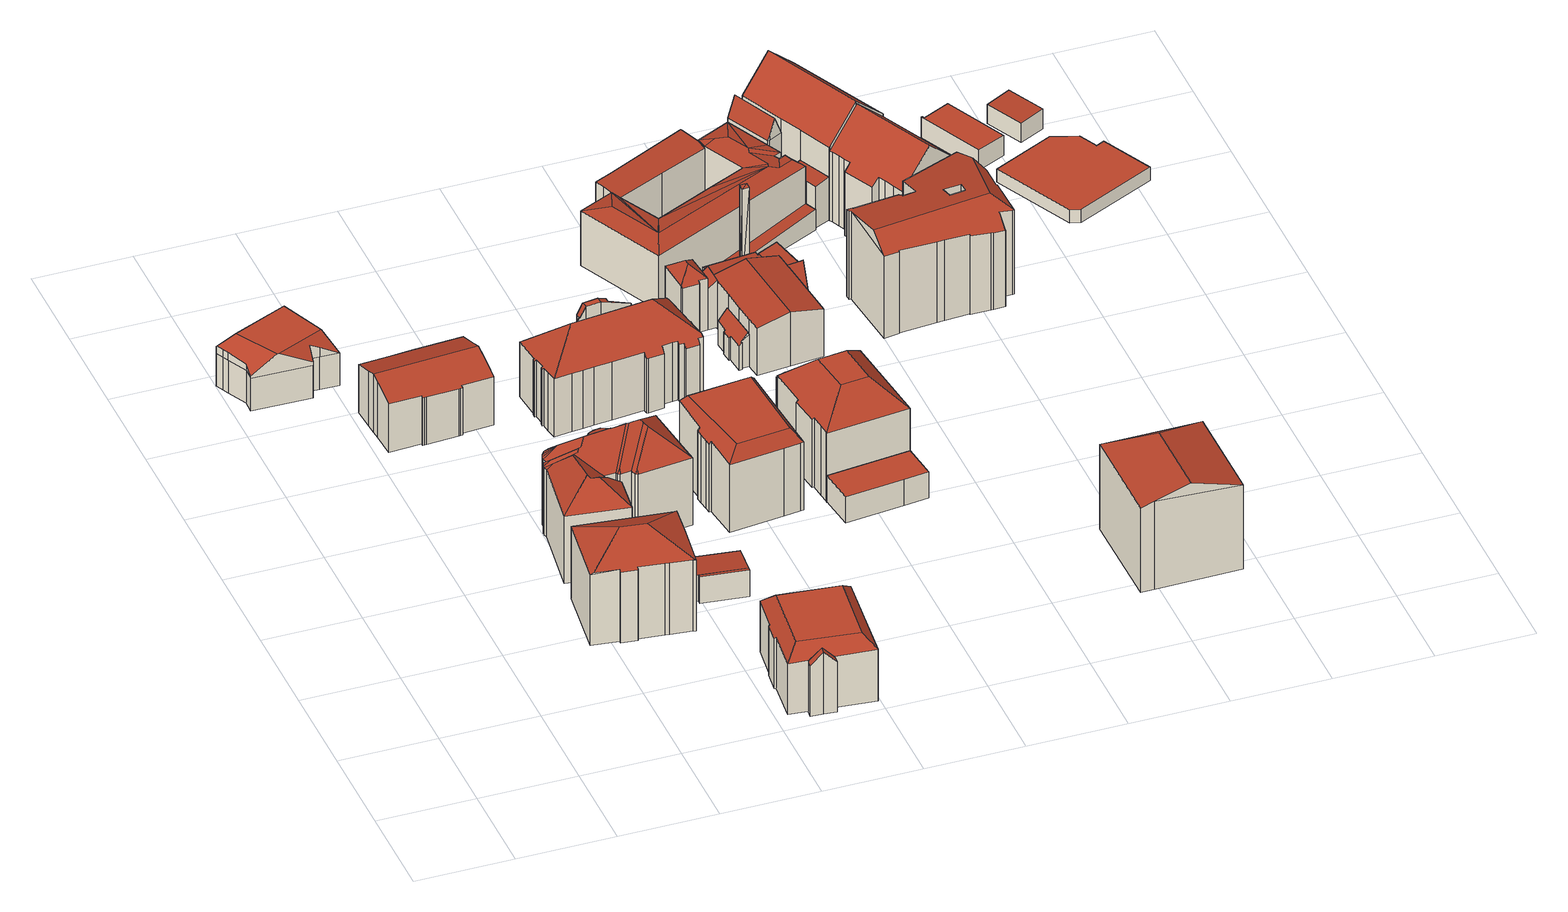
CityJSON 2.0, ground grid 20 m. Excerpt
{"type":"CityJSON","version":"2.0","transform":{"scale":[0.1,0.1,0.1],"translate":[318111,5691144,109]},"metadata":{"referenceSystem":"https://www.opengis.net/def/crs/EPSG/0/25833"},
"CityObjects":{
"building1":{"type":"Building","attributes":{"Dachtyp_tdc":"tdcFreeFormRoof","Gemeindeschluessel":14713000,"Dachneigung":0.393,"QualitaetDacherkennung":58,"Geometrietyp2DReferenz":"3000","function":"31001_9998","roofType":"5000","measuredHeight":11.68},"geometry":[{"type":"MultiSurface","lod":"2","boundaries":[[[0,1,2,3]],[[1,4,5,2]],[[4,6,7,5]],[[6,8,9,7]],[[8,10,11,9]],[[10,12,13,11]],[[12,14,15,13]],[[14,16,17,15]],[[16,18,19,17]],[[18,20,21,19]],[[20,22,23,21]],[[22,24,25,23]],[[24,26,27,25]],[[26,28,29,27]],[[28,30,31,29]],[[30,32,33,31]],[[32,0,3,33]],[[34,35,36,37,38,39,40,41,42,43]],[[22,44,45,46,34,43,47]],[[48,49,22,47,50,51]],[[41,52,53,54,55,56,42]],[[56,50,47,43,42]],[[30,55,54,32]],[[28,51,50,56,55,30]],[[32,54,53,0]],[[0,53,52,1]],[[1,52,41,40,4]],[[26,48,51,28]],[[24,49,48,26]],[[22,49,24]],[[14,35,34,46,16]],[[16,46,45,18]],[[18,45,44,20]],[[20,44,22]],[[4,40,39,6]],[[6,39,38,8]],[[8,38,37,10]],[[10,37,36,12]],[[12,36,35,14]],[[3,2,5,7,9,11,13,15,17,19,21,23,25,27,29,31,33]]],"semantics":{"surfaces":[{"type":"WallSurface"},{"type":"RoofSurface"},{"type":"GroundSurface"}],"values":[0,0,0,0,0,0,0,0,0,0,0,0,0,0,0,0,0,1,1,1,1,1,0,0,0,0,0,0,0,0,0,0,0,0,0,0,0,0,0,2]}}]},
"building2":{"type":"Building","attributes":{"Dachtyp_tdc":"tdcFreeFormRoof","Gemeindeschluessel":14713000,"Dachneigung":27.07,"QualitaetDacherkennung":72,"Geometrietyp2DReferenz":"3000","function":"31001_9998","roofType":"5000","measuredHeight":20.2},"geometry":[{"type":"MultiSurface","lod":"2","boundaries":[[[57,58,59,60]],[[58,61,62,59]],[[61,63,64,62]],[[63,65,66,64]],[[65,67,68,66]],[[67,69,70,68]],[[69,71,72,70]],[[71,73,74,72]],[[73,75,76,74]],[[75,77,78,76]],[[77,79,80,78]],[[79,81,82,80]],[[81,83,84,82]],[[83,57,60,84]],[[69,67,65,85,86]],[[87,88,58,57]],[[65,63,61,58,88,85]],[[73,71,86,85,88,87,83,81,79,77,75]],[[71,69,86]],[[57,83,87]],[[60,59,62,64,66,68,70,72,74,76,78,80,82,84]]],"semantics":{"surfaces":[{"type":"WallSurface"},{"type":"RoofSurface"},{"type":"GroundSurface"}],"values":[0,0,0,0,0,0,0,0,0,0,0,0,0,0,1,1,1,1,0,0,2]}}]},
"building3":{"type":"Building","attributes":{"Dachtyp_tdc":"tdcGableRoof","Gemeindeschluessel":14713000,"Dachneigung":18.88,"QualitaetDacherkennung":69,"Geometrietyp2DReferenz":"3000","function":"31001_9998","roofType":"3100","measuredHeight":13.29},"geometry":[{"type":"MultiSurface","lod":"2","boundaries":[[[89,90,91,92]],[[90,93,94,91]],[[93,95,96,94]],[[95,97,98,96]],[[97,99,100,98]],[[99,101,102,100]],[[101,103,104,102]],[[103,105,106,104]],[[105,107,108,106]],[[107,109,110,108]],[[109,111,112,110]],[[111,113,114,112]],[[113,115,116,114]],[[115,117,118,116]],[[117,119,120,118]],[[119,121,122,120]],[[121,123,124,122]],[[123,125,126,124]],[[125,127,128,126]],[[127,129,130,128]],[[129,89,92,130]],[[125,123,121,119,117,115,113,111]],[[111,109,107,105,103,101,99,97,95,93,90,89,129,127,125]],[[92,91,94,96,98,100,102,104,106,108,110,112,114,116,118,120,122,124,126,128,130]]],"semantics":{"surfaces":[{"type":"WallSurface"},{"type":"RoofSurface"},{"type":"GroundSurface"}],"values":[0,0,0,0,0,0,0,0,0,0,0,0,0,0,0,0,0,0,0,0,0,1,1,2]}}]},
"building4":{"type":"Building","attributes":{"Dachtyp_tdc":"tdcFreeFormRoof","Gemeindeschluessel":14713000,"Dachneigung":40.51,"QualitaetDacherkennung":30,"Geometrietyp2DReferenz":"3000","function":"31001_9998","roofType":"5000","measuredHeight":20.94},"geometry":[{"type":"MultiSurface","lod":"2","boundaries":[[[131,132,133,134]],[[132,135,136,133]],[[135,137,138,136]],[[137,139,140,138]],[[139,141,142,140]],[[141,143,144,142]],[[143,145,146,144]],[[145,147,148,146]],[[147,149,150,148]],[[149,151,152,150]],[[151,153,154,152]],[[153,155,156,154]],[[155,157,158,156]],[[157,159,160,158]],[[159,161,162,160]],[[161,163,164,162]],[[163,165,166,164]],[[165,167,168,166]],[[167,169,170,168]],[[169,171,172,170]],[[171,173,174,172]],[[173,175,176,174]],[[175,177,178,176]],[[177,179,180,178]],[[179,181,182,180]],[[181,183,184,182]],[[183,185,186,184]],[[185,187,188,186]],[[187,189,190,188]],[[189,131,134,190]],[[191,189,187]],[[192,193,194,191,187,185]],[[195,196,192,185,183]],[[195,183,181]],[[196,195,181,179]],[[193,192,196,179,177]],[[197,198,194,193,177,175]],[[199,200,201,197,175,173]],[[199,173,171]],[[199,171,169]],[[200,199,169,167]],[[202,203,201,200,167,165]],[[204,205,202,165,163]],[[204,163,161]],[[205,204,161,159]],[[205,159,157]],[[206,203,202,205,157,155]],[[207,208,206,155,153]],[[207,153,151]],[[209,208,207,151,149]],[[210,211,212,209,149,147]],[[210,147,145]],[[213,211,210,145,143]],[[214,215,213,143,141]],[[216,214,141,139]],[[216,139,137]],[[215,214,216,137,135]],[[212,211,213,215,135,132]],[[198,197,201,203,206,208,209,212,132,131]],[[191,194,198,131,189]],[[134,133,136,138,140,142,144,146,148,150,152,154,156,158,160,162,164,166,168,170,172,174,176,178,180,182,184,186,188,190]]],"semantics":{"surfaces":[{"type":"WallSurface"},{"type":"RoofSurface"},{"type":"GroundSurface"}],"values":[0,0,0,0,0,0,0,0,0,0,0,0,0,0,0,0,0,0,0,0,0,0,0,0,0,0,0,0,0,0,1,1,1,1,1,1,1,1,1,1,1,1,1,1,1,1,1,1,1,1,1,1,1,1,1,1,1,1,1,1,2]}}]},
"building5":{"type":"Building","attributes":{"Gemeindeschluessel":14713000,"Geometrietyp2DReferenz":"3000","function":"31001_9998","roofType":"9999"},"children":["building5-1","building5-2"]},
"building5-1":{"type":"BuildingPart","attributes":{"Dachtyp_tdc":"tdcCutTentRoof","Dachneigung":0.226,"QualitaetDacherkennung":69,"Geometrietyp2DReferenz":"3000","roofType":"9999","measuredHeight":14.25},"parents":["building5"],"geometry":[{"type":"MultiSurface","lod":"2","boundaries":[[[217,218,219]],[[217,220,221,218]],[[220,222,223,221]],[[222,224,225,223]],[[224,226,227,225]],[[226,228,229,227]],[[228,230,231,229]],[[230,232,233,231]],[[232,234,235,233]],[[234,236,237,235]],[[236,238,239,237]],[[238,240,241,239]],[[240,242,243,241]],[[242,244,245,243]],[[244,246,245]],[[230,228,226,224,222,220,247,248]],[[240,238,236,234,232,230,248,249]],[[242,240,249,250]],[[220,217,251,252,253,244,242,250,247]],[[250,249,248,247]],[[218,221,223,225,227,229,231,233,235,237,239,241,243,245,254]],[[217,219,251]],[[253,246,244]],[[219,218,254,252,251]],[[252,254,245,246,253]]],"semantics":{"surfaces":[{"type":"WallSurface"},{"type":"RoofSurface"},{"type":"GroundSurface"},{"type":"ClosureSurface"}],"values":[0,0,0,0,0,0,0,0,0,0,0,0,0,0,0,1,1,1,1,1,2,0,0,3,3]}}]},
"building5-2":{"type":"BuildingPart","attributes":{"Dachtyp_tdc":"tdcGableRoof","Dachneigung":45.6,"QualitaetDacherkennung":85,"Geometrietyp2DReferenz":"3000","roofType":"3100","measuredHeight":14.01},"parents":["building5"],"geometry":[{"type":"MultiSurface","lod":"2","boundaries":[[[246,255,256,245]],[[255,257,258,256]],[[257,259,260,258]],[[259,219,218,260]],[[257,255,246,253,261]],[[261,251,219,259,257]],[[254,245,256,258,260,218]],[[252,251,261]],[[254,218,219,251,252]],[[253,252,261]],[[246,245,254,252,253]]],"semantics":{"surfaces":[{"type":"WallSurface"},{"type":"RoofSurface"},{"type":"GroundSurface"},{"type":"ClosureSurface"}],"values":[0,0,0,0,1,1,2,0,3,0,3]}}]},
"building6":{"type":"Building","attributes":{"Gemeindeschluessel":14713000,"Geometrietyp2DReferenz":"3000","function":"31001_9998","roofType":"9999"},"children":["building6-1","building6-2"]},
"building6-1":{"type":"BuildingPart","attributes":{"Dachtyp_tdc":"tdcPolyFlatRoof","Dachneigung":7.36,"QualitaetDacherkennung":45,"Geometrietyp2DReferenz":"3000","roofType":"2100","measuredHeight":5.98},"parents":["building6"],"geometry":[{"type":"MultiSurface","lod":"2","boundaries":[[[262,263,264,265]],[[262,266,267,263]],[[266,268,269,267]],[[266,262,265,268]],[[269,264,263,267]],[[265,264,269,268]]],"semantics":{"surfaces":[{"type":"WallSurface"},{"type":"RoofSurface"},{"type":"GroundSurface"},{"type":"ClosureSurface"}],"values":[0,0,0,1,2,3]}}]},
"building6-2":{"type":"BuildingPart","attributes":{"Dachtyp_tdc":"tdcPolyFlatRoof","Dachneigung":6.87,"QualitaetDacherkennung":74,"Geometrietyp2DReferenz":"3000","roofType":"2100","measuredHeight":5.86},"parents":["building6"],"geometry":[{"type":"MultiSurface","lod":"2","boundaries":[[[270,271,272,273]],[[271,265,264,272]],[[268,274,275,269]],[[274,276,277,275]],[[276,278,279,277]],[[278,280,281,279]],[[280,270,273,281]],[[280,278,276,274,268,265,271,270]],[[273,272,264,269,275,277,279,281]],[[269,264,265,268]]],"semantics":{"surfaces":[{"type":"WallSurface"},{"type":"RoofSurface"},{"type":"GroundSurface"},{"type":"ClosureSurface"}],"values":[0,0,0,0,0,0,0,1,2,3]}}]},
"building7":{"type":"Building","attributes":{"Gemeindeschluessel":14713000,"Geometrietyp2DReferenz":"3000","function":"31001_9998","roofType":"9999"},"children":["building7-1","building7-2"]},
"building7-1":{"type":"BuildingPart","attributes":{"Dachtyp_tdc":"tdcHipRoof","Dachneigung":42.91,"QualitaetDacherkennung":43,"Geometrietyp2DReferenz":"3000","roofType":"3200","measuredHeight":19.12},"parents":["building7"],"geometry":[{"type":"MultiSurface","lod":"2","boundaries":[[[282,283,284,285]],[[283,286,287,284]],[[286,288,289,287]],[[288,290,291,289]],[[290,292,293,291]],[[292,294,295,293]],[[294,296,297,295]],[[296,298,299,297]],[[298,300,301,299]],[[300,302,303,301]],[[302,304,305,303]],[[304,306,307,305]],[[306,308,309,307]],[[308,310,311,309]],[[310,312,313,311]],[[312,314,315,313]],[[314,316,317,315]],[[316,318,319,317]],[[318,320,321,319]],[[320,322,323,321]],[[322,324,325,323]],[[324,326,327,325]],[[326,328,329,327]],[[328,330,331,329]],[[330,332,333,331]],[[332,334,335,333]],[[334,336,337,335]],[[336,338,339,337]],[[338,340,341,339]],[[340,342,343,341]],[[342,344,345,343]],[[344,346,347,345]],[[346,348,349,347]],[[348,350,351,349]],[[350,352,353,351]],[[352,354,355,353]],[[354,356,357,355]],[[356,358,359,357]],[[358,360,361,362,359]],[[358,356,354,352,350,348,346,344,342,340,338,363]],[[300,298,296,294,292,290,288,286,283,364]],[[338,336,334,332,330,328,326,324,322,320,318,316,314,312,310,308,306,304,302,300,364,363]],[[283,282,365,366,367,368,369,360,358,363,364]],[[370,285,284,287,289,291,293,295,297,299,301,303,305,307,309,311,313,315,317,319,321,323,325,327,329,331,333,335,337,339,341,343,345,347,349,351,353,355,357,359,362,371,372,373]],[[282,285,370,365]],[[374,361,360,369]],[[374,371,362,361]],[[374,369,368]],[[370,373,366,365]],[[373,372,367,366]],[[372,371,374,368,367]]],"semantics":{"surfaces":[{"type":"WallSurface"},{"type":"RoofSurface"},{"type":"GroundSurface"},{"type":"ClosureSurface"}],"values":[0,0,0,0,0,0,0,0,0,0,0,0,0,0,0,0,0,0,0,0,0,0,0,0,0,0,0,0,0,0,0,0,0,0,0,0,0,0,0,1,1,1,1,2,3,0,3,0,3,3,3]}}]},
"building7-2":{"type":"BuildingPart","attributes":{"Dachtyp_tdc":"tdcCutGableRoof","Dachneigung":60.98,"QualitaetDacherkennung":28,"Geometrietyp2DReferenz":"3000","roofType":"9999","measuredHeight":16.08},"parents":["building7"],"geometry":[{"type":"MultiSurface","lod":"2","boundaries":[[[361,375,376,362]],[[375,377,378,376]],[[377,379,380,378]],[[379,381,382,380]],[[381,383,384,382]],[[383,385,386,384]],[[385,387,388,386]],[[387,389,390,388]],[[389,391,282,285,390]],[[381,379,377,375,361,374,368,392]],[[393,394,391,389,387,385,383]],[[392,393,383,381]],[[371,362,376,378,380,382,384,386,388,390,285,370,373,372]],[[362,371,374,361]],[[394,365,282,391]],[[365,370,285,282]],[[366,365,394,393]],[[373,370,365,366]],[[392,367,366,393]],[[367,372,373,366]],[[368,367,392]],[[372,367,368,374,371]]],"semantics":{"surfaces":[{"type":"WallSurface"},{"type":"RoofSurface"},{"type":"GroundSurface"},{"type":"ClosureSurface"}],"values":[0,0,0,0,0,0,0,0,0,1,1,1,2,3,0,3,0,3,0,3,0,3]}}]},
"building8":{"type":"Building","attributes":{"Dachtyp_tdc":"tdcCutTentRoof","Gemeindeschluessel":14713000,"Dachneigung":0.279,"QualitaetDacherkennung":68,"Geometrietyp2DReferenz":"3000","function":"31001_9998","roofType":"9999","measuredHeight":18.18},"geometry":[{"type":"MultiSurface","lod":"2","boundaries":[[[395,396,397,398]],[[396,399,400,397]],[[399,401,402,400]],[[401,403,404,402]],[[403,405,406,404]],[[405,407,408,406]],[[407,409,410,408]],[[409,411,412,410]],[[411,413,414,412]],[[413,415,416,414]],[[415,417,418,416]],[[417,419,420,418]],[[419,421,422,420]],[[421,423,424,422]],[[423,395,398,424]],[[399,396,395,423,425,426]],[[413,411,409,407,405,403,401,399,426,427]],[[421,419,417,415,413,427,428]],[[423,421,428,425]],[[428,427,426,425]],[[398,397,400,402,404,406,408,410,412,414,416,418,420,422,424]]],"semantics":{"surfaces":[{"type":"WallSurface"},{"type":"RoofSurface"},{"type":"GroundSurface"}],"values":[0,0,0,0,0,0,0,0,0,0,0,0,0,0,0,1,1,1,1,1,2]}}]},
"building9":{"type":"Building","attributes":{"Dachtyp_tdc":"tdcPolyFlatRoof","Gemeindeschluessel":14713000,"Dachneigung":0,"QualitaetDacherkennung":56,"Geometrietyp2DReferenz":"3000","function":"31001_9998","roofType":"1000","measuredHeight":5.88},"geometry":[{"type":"MultiSurface","lod":"2","boundaries":[[[429,430,431,432]],[[430,433,434,431]],[[433,435,436,434]],[[435,437,438,436]],[[437,429,432,438]],[[437,435,433,430,429]],[[432,431,434,436,438]]],"semantics":{"surfaces":[{"type":"WallSurface"},{"type":"RoofSurface"},{"type":"GroundSurface"}],"values":[0,0,0,0,0,1,2]}}]},
"building10":{"type":"Building","attributes":{"Gemeindeschluessel":14713000,"Geometrietyp2DReferenz":"3000","function":"31001_9998","roofType":"9999"},"children":["building10-1","building10-2"]},
"building10-1":{"type":"BuildingPart","attributes":{"Dachtyp_tdc":"tdcCutTentRoof","Dachneigung":44.31,"QualitaetDacherkennung":70,"Geometrietyp2DReferenz":"3000","roofType":"9999","measuredHeight":21.04},"parents":["building10"],"geometry":[{"type":"MultiSurface","lod":"2","boundaries":[[[439,440,441,442]],[[440,443,444,441]],[[443,445,446,444]],[[445,447,448,446]],[[447,449,450,448]],[[449,451,452,450]],[[451,453,454,452]],[[453,455,456,454]],[[455,457,458,459,456]],[[460,461,462,463,464]],[[461,439,442,462]],[[457,455,453,451,449,447,445,443,465,466]],[[439,461,460,457,466,467]],[[440,439,467,468]],[[443,440,468,465]],[[468,467,466,465]],[[442,441,444,446,448,450,452,454,456,459,469,463,462]],[[464,470,458,457,460]],[[464,463,469,470]],[[469,459,458,470]]],"semantics":{"surfaces":[{"type":"WallSurface"},{"type":"RoofSurface"},{"type":"GroundSurface"},{"type":"ClosureSurface"}],"values":[0,0,0,0,0,0,0,0,0,0,0,1,1,1,1,1,2,0,3,3]}}]},
"building10-2":{"type":"BuildingPart","attributes":{"Dachtyp_tdc":"tdcGableRoof","Dachneigung":11.25,"QualitaetDacherkennung":21,"Geometrietyp2DReferenz":"3000","roofType":"3100","measuredHeight":14.76},"parents":["building10"],"geometry":[{"type":"MultiSurface","lod":"2","boundaries":[[[471,464,463,472]],[[458,473,474,459]],[[473,475,476,474]],[[475,477,478,476]],[[477,479,480,478]],[[479,481,482,480]],[[481,471,472,482]],[[477,475,473,458,470]],[[470,464,471,481,479,477]],[[472,463,469,459,474,476,478,480,482]],[[469,463,464,470]],[[469,470,458,459]]],"semantics":{"surfaces":[{"type":"WallSurface"},{"type":"RoofSurface"},{"type":"GroundSurface"},{"type":"ClosureSurface"}],"values":[0,0,0,0,0,0,0,1,1,2,3,3]}}]},
"building11":{"type":"Building","attributes":{"Gemeindeschluessel":14713000,"Geometrietyp2DReferenz":"3000","function":"31001_9998","roofType":"9999"},"children":["building11-1","building11-2"]},
"building11-1":{"type":"BuildingPart","attributes":{"Dachtyp_tdc":"tdcFreeFormRoof","Dachneigung":41.59,"QualitaetDacherkennung":5,"Geometrietyp2DReferenz":"3000","roofType":"5000","measuredHeight":14.17},"parents":["building11"],"geometry":[{"type":"MultiSurface","lod":"2","boundaries":[[[483,484,485,486,487]],[[488,489,490,491,492]],[[489,493,494,490]],[[493,495,496,494]],[[495,497,498,496]],[[497,499,500,498]],[[499,501,502,500]],[[501,503,504,502]],[[503,483,487,504]],[[499,497,505,506]],[[497,495,493,489,488,505]],[[488,484,483,506,505]],[[483,503,501,499,506]],[[487,486,491,490,494,496,498,500,502,504]],[[492,485,484,488]],[[492,491,486,485]]],"semantics":{"surfaces":[{"type":"WallSurface"},{"type":"RoofSurface"},{"type":"GroundSurface"},{"type":"ClosureSurface"}],"values":[0,0,0,0,0,0,0,0,0,1,1,1,1,2,0,3]}}]},
"building11-2":{"type":"BuildingPart","attributes":{"Dachtyp_tdc":"tdcPolyFlatRoof","Dachneigung":37.82,"QualitaetDacherkennung":15,"Geometrietyp2DReferenz":"3000","roofType":"2100","measuredHeight":10.95},"parents":["building11"],"geometry":[{"type":"MultiSurface","lod":"2","boundaries":[[[485,507,508,486]],[[507,509,510,508]],[[509,492,491,510]],[[492,509,507,485]],[[486,508,510,491]],[[486,491,492,485]]],"semantics":{"surfaces":[{"type":"WallSurface"},{"type":"RoofSurface"},{"type":"GroundSurface"},{"type":"ClosureSurface"}],"values":[0,0,0,1,2,3]}}]},
"building12":{"type":"Building","attributes":{"Gemeindeschluessel":14713000,"Dachtyp_tdc":"tdcFreeFormRoof","Dachneigung":50.93,"QualitaetDacherkennung":9,"Geometrietyp2DReferenz":"3000","function":"31001_9998","roofType":"5000","measuredHeight":7.75},"geometry":[{"type":"MultiSurface","lod":"2","boundaries":[[[511,512,513,514]],[[512,515,516,513]],[[515,517,518,516]],[[517,519,520,518]],[[519,521,522,520]],[[521,523,524,522]],[[523,525,526,524]],[[525,527,528,526]],[[527,529,530,528]],[[529,511,514,530]],[[531,511,529,532]],[[519,517,515,512,531,532,527,525,523,521]],[[512,511,531]],[[529,527,532]],[[514,513,516,518,520,522,524,526,528,530]]],"semantics":{"surfaces":[{"type":"WallSurface"},{"type":"RoofSurface"},{"type":"GroundSurface"}],"values":[0,0,0,0,0,0,0,0,0,0,1,1,0,0,2]}}]},
"building13":{"type":"Building","attributes":{"Gemeindeschluessel":14713000,"Geometrietyp2DReferenz":"3000","function":"31001_9998","roofType":"9999"},"children":["building13-1","building13-2"]},
"building13-1":{"type":"BuildingPart","attributes":{"Dachtyp_tdc":"tdcPolyFlatRoof","Dachneigung":6.07,"QualitaetDacherkennung":62,"Geometrietyp2DReferenz":"3000","roofType":"2100","measuredHeight":9.89},"parents":["building13"],"geometry":[{"type":"MultiSurface","lod":"2","boundaries":[[[533,534,535,536]],[[534,537,538,535]],[[537,539,540,538]],[[539,541,542,540]],[[541,543,544,542]],[[543,545,546,544]],[[545,547,548,546]],[[547,549,550,548]],[[549,547,545,543,541,539,537,534,533,551]],[[536,535,538,540,542,544,546,548,550,552]],[[536,552,551,533]],[[552,550,549,551]]],"semantics":{"surfaces":[{"type":"WallSurface"},{"type":"RoofSurface"},{"type":"GroundSurface"},{"type":"ClosureSurface"}],"values":[0,0,0,0,0,0,0,0,1,2,3,3]}}]},
"building13-2":{"type":"BuildingPart","attributes":{"Dachtyp_tdc":"tdcGableRoof","Dachneigung":13.12,"QualitaetDacherkennung":92,"Geometrietyp2DReferenz":"3000","roofType":"3100","measuredHeight":12.33},"parents":["building13"],"geometry":[{"type":"MultiSurface","lod":"2","boundaries":[[[553,554,530,555]],[[554,556,557,530]],[[556,558,533,536,557]],[[559,560,561,550,549]],[[560,562,563,561]],[[562,564,565,563]],[[564,566,567,565]],[[566,568,569,567]],[[568,570,571,569]],[[570,572,514,571]],[[572,553,555,514]],[[568,566,564,562,560,559,573]],[[573,558,556,554,553,572,570,568]],[[555,530,557,536,552,550,561,563,565,567,569,571,514]],[[551,533,558,573]],[[552,536,533,551]],[[559,549,551,573]],[[552,551,549,550]]],"semantics":{"surfaces":[{"type":"WallSurface"},{"type":"RoofSurface"},{"type":"GroundSurface"},{"type":"ClosureSurface"}],"values":[0,0,0,0,0,0,0,0,0,0,0,1,1,2,0,3,0,3]}}]},
"building14":{"type":"Building","attributes":{"Dachtyp_tdc":"tdcPolyFlatRoof","Gemeindeschluessel":14713000,"Dachneigung":6.92,"QualitaetDacherkennung":70,"Geometrietyp2DReferenz":"3000","function":"31001_9998","roofType":"2100","measuredHeight":12.5},"geometry":[{"type":"MultiSurface","lod":"2","boundaries":[[[574,575,576,577]],[[575,578,579,576]],[[578,580,581,579]],[[580,582,583,581]],[[582,584,585,583]],[[584,586,587,585]],[[586,588,589,587]],[[588,590,591,589]],[[590,592,593,591]],[[592,594,595,593]],[[594,574,577,595]],[[594,592,590,588,586,584,582,580,578,575,574]],[[577,576,579,581,583,585,587,589,591,593,595]]],"semantics":{"surfaces":[{"type":"WallSurface"},{"type":"RoofSurface"},{"type":"GroundSurface"}],"values":[0,0,0,0,0,0,0,0,0,0,0,1,2]}}]},
"building15":{"type":"Building","attributes":{"Dachtyp_tdc":"tdcFreeFormRoof","Gemeindeschluessel":14713000,"Dachneigung":13.04,"QualitaetDacherkennung":31,"Geometrietyp2DReferenz":"3000","function":"31001_9998","roofType":"5000","measuredHeight":13.46},"geometry":[{"type":"MultiSurface","lod":"2","boundaries":[[[596,597,598,599]],[[597,600,601,598]],[[600,602,603,601]],[[602,604,605,603]],[[604,606,607,605]],[[606,608,609,607]],[[608,610,611,609]],[[610,612,613,611]],[[612,614,615,613]],[[614,616,617,615]],[[616,618,619,617]],[[618,620,621,619]],[[620,622,623,621]],[[622,624,625,623]],[[624,626,627,625]],[[626,628,629,627]],[[628,596,599,629]],[[630,631,632,633,634,628,626]],[[626,635,630]],[[624,635,626]],[[622,635,624]],[[635,622,636]],[[622,637,636]],[[620,637,622]],[[618,637,620]],[[637,618,638]],[[638,618,616]],[[637,638,616,614]],[[639,640,635,636,637,614,612]],[[610,639,612]],[[639,610,608]],[[640,639,608,606]],[[631,630,635,640,606,604]],[[632,631,604,602]],[[600,632,602]],[[597,632,600]],[[632,597,633]],[[634,633,597,596]],[[634,596,628]],[[599,598,601,603,605,607,609,611,613,615,617,619,621,623,625,627,629]]],"semantics":{"surfaces":[{"type":"WallSurface"},{"type":"RoofSurface"},{"type":"GroundSurface"}],"values":[0,0,0,0,0,0,0,0,0,0,0,0,0,0,0,0,0,1,1,1,1,1,1,1,1,1,1,1,1,1,1,1,1,1,1,1,1,1,1,2]}}]},
"building16":{"type":"Building","attributes":{"Stand_DGM":"2023","Stand_Basis-DLM":"2022","Gemeindeschluessel":"14713000","ObjektHoehe":21,"Stand_Laserscan":"2023","BodenHoehe":110,"Stand_3D-Stadtmodell":"2025","Geometrietyp2DReferenz":1000,"AbsoluteHoehe":131,"function":"51002_1290","roofType":"9999","measuredHeight":21},"geometry":[{"type":"MultiSurface","lod":"2","boundaries":[[[641,642,643]],[[641,643,644]],[[641,644,645]],[[641,645,646]],[[644,643,647]],[[644,647,645]],[[643,642,648]],[[643,648,647]],[[642,641,646]],[[642,646,648]],[[645,647,648]],[[645,648,646]]],"semantics":{"surfaces":[{"type":"RoofSurface"},{"type":"WallSurface"},{"type":"GroundSurface"}],"values":[0,0,1,1,1,1,1,1,1,1,2,2]}}]},
"building17":{"type":"Building","attributes":{"Gemeindeschluessel":14713000,"Dachtyp_tdc":"tdcPolyFlatRoof","Dachneigung":4.6,"QualitaetDacherkennung":21,"Geometrietyp2DReferenz":"3000","function":"31001_9998","roofType":"2100","measuredHeight":4.61},"geometry":[{"type":"MultiSurface","lod":"2","boundaries":[[[649,650,651,652]],[[650,653,654,651]],[[653,655,656,654]],[[655,657,658,656]],[[657,659,660,658]],[[659,661,662,660]],[[661,649,652,662]],[[661,659,657,655,653,650,649]],[[652,651,654,656,658,660,662]]],"semantics":{"surfaces":[{"type":"WallSurface"},{"type":"RoofSurface"},{"type":"GroundSurface"}],"values":[0,0,0,0,0,0,0,1,2]}}]},
"building18":{"type":"Building","attributes":{"Dachtyp_tdc":"tdcGableRoof","Gemeindeschluessel":14713000,"Dachneigung":67.75,"QualitaetDacherkennung":12,"Geometrietyp2DReferenz":"3000","function":"31001_9998","roofType":"3100","measuredHeight":10.71},"geometry":[{"type":"MultiSurface","lod":"2","boundaries":[[[663,664,665,666]],[[664,667,668,665]],[[667,669,670,668]],[[669,663,666,670]],[[667,664,671]],[[663,669,672]],[[664,663,672,671]],[[669,667,671,672]],[[666,665,668,670]]],"semantics":{"surfaces":[{"type":"WallSurface"},{"type":"RoofSurface"},{"type":"GroundSurface"}],"values":[0,0,0,0,0,0,1,1,2]}}]},
"building19":{"type":"Building","attributes":{"Dachtyp_tdc":"tdcPolyFlatRoof","Gemeindeschluessel":14713000,"Dachneigung":4.74,"QualitaetDacherkennung":86,"Geometrietyp2DReferenz":"3000","function":"31001_9998","roofType":"2100","measuredHeight":3.39},"geometry":[{"type":"MultiSurface","lod":"2","boundaries":[[[673,674,675,676]],[[674,677,678,675]],[[677,679,680,678]],[[679,681,682,680]],[[681,673,676,682]],[[681,679,677,674,673]],[[676,675,678,680,682]]],"semantics":{"surfaces":[{"type":"WallSurface"},{"type":"RoofSurface"},{"type":"GroundSurface"}],"values":[0,0,0,0,0,1,2]}}]},
"building20":{"type":"Building","attributes":{"Dachtyp_tdc":"tdcFreeFormRoof","Gemeindeschluessel":14713000,"Dachneigung":17.5,"QualitaetDacherkennung":55,"Geometrietyp2DReferenz":"3000","function":"31001_9998","roofType":"5000","measuredHeight":22.39},"geometry":[{"type":"MultiSurface","lod":"2","boundaries":[[[683,684,685,686]],[[684,687,688,685]],[[687,689,690,688]],[[689,691,692,690]],[[691,683,686,692]],[[693,689,687]],[[683,694,693,687,684]],[[694,691,689,693]],[[683,691,694]],[[686,685,688,690,692]]],"semantics":{"surfaces":[{"type":"WallSurface"},{"type":"RoofSurface"},{"type":"GroundSurface"}],"values":[0,0,0,0,0,1,1,1,0,2]}}]},
"building21":{"type":"Building","attributes":{"Dachtyp_tdc":"tdcFreeFormRoof","Gemeindeschluessel":14713000,"Dachneigung":10.87,"QualitaetDacherkennung":16,"Geometrietyp2DReferenz":"3000","function":"31001_9998","roofType":"5000","measuredHeight":21.69},"geometry":[{"type":"MultiSurface","lod":"2","boundaries":[[[695,696,697,698]],[[696,699,700,697]],[[699,701,702,700]],[[701,703,704,702]],[[703,705,706,704]],[[705,707,708,706]],[[707,709,710,708]],[[709,711,712,710]],[[711,713,714,712]],[[713,715,716,714]],[[715,717,718,716]],[[717,719,720,718]],[[719,721,722,720]],[[721,723,724,722]],[[723,725,726,724]],[[725,727,728,726]],[[727,729,730,728]],[[729,731,732,730]],[[731,733,734,732]],[[733,735,736,734]],[[735,737,738,736]],[[737,739,740,738]],[[739,741,742,740]],[[741,743,744,742]],[[743,745,746,744]],[[745,747,748,746]],[[747,749,750,748]],[[751,752,753,754]],[[752,755,756,753]],[[755,757,758,756]],[[757,751,754,758]],[[749,695,698,750]],[[701,699,759,760,705,703]],[[760,759,696,695,749,747,745,743,741,739,737,735,733,761],[751,757,755,752]],[[727,725,723,721,719,717,715,713,711,709,707,705,760,761,731,729]],[[733,731,761]],[[699,696,759]],[[698,697,700,702,704,706,708,710,712,714,716,718,720,722,724,726,728,730,732,734,736,738,740,742,744,746,748,750],[754,753,756,758]]],"semantics":{"surfaces":[{"type":"WallSurface"},{"type":"RoofSurface"},{"type":"GroundSurface"}],"values":[0,0,0,0,0,0,0,0,0,0,0,0,0,0,0,0,0,0,0,0,0,0,0,0,0,0,0,0,0,0,0,0,1,1,1,0,0,2]}}]},
"building22":{"type":"Building","attributes":{"Gemeindeschluessel":14713000,"Geometrietyp2DReferenz":"3000","function":"31001_9998","roofType":"9999"},"children":["building22-1","building22-2","building22-3"]},
"building22-1":{"type":"BuildingPart","attributes":{"Dachtyp_tdc":"tdcGableRoof","Dachneigung":43.73,"QualitaetDacherkennung":65,"Geometrietyp2DReferenz":"3000","roofType":"3100","measuredHeight":23.16},"parents":["building22"],"geometry":[{"type":"MultiSurface","lod":"2","boundaries":[[[762,763,764]],[[762,765,766,767,763]],[[768,769,770,771,772]],[[769,773,774,770]],[[773,775,776,774]],[[775,777,778,776]],[[777,779,780,778]],[[779,781,782,783,780]],[[777,775,773,769]],[[769,768,765,762,781,779,777]],[[763,767,771,770,774,776,778,780,783]],[[772,766,765,768]],[[772,771,767,766]],[[764,782,781,762]],[[764,763,783,782]]],"semantics":{"surfaces":[{"type":"WallSurface"},{"type":"RoofSurface"},{"type":"GroundSurface"},{"type":"ClosureSurface"}],"values":[0,0,0,0,0,0,0,0,1,1,2,0,3,0,3]}}]},
"building22-2":{"type":"BuildingPart","attributes":{"Dachtyp_tdc":"tdcFreeFormRoof","Dachneigung":66.17,"QualitaetDacherkennung":13,"Geometrietyp2DReferenz":"3000","roofType":"5000","measuredHeight":17.66},"parents":["building22"],"geometry":[{"type":"MultiSurface","lod":"2","boundaries":[[[784,785,786,787]],[[785,772,771,786]],[[766,788,789,767]],[[788,790,791,789]],[[790,784,787,791]],[[792,784,790,793,794]],[[794,766,772,795,792]],[[784,792,795,785]],[[785,795,772]],[[788,793,790]],[[766,794,793,788]],[[787,786,771,767,789,791]],[[767,771,772,766]]],"semantics":{"surfaces":[{"type":"WallSurface"},{"type":"RoofSurface"},{"type":"GroundSurface"},{"type":"ClosureSurface"}],"values":[0,0,0,0,0,1,1,0,0,0,0,2,3]}}]},
"building22-3":{"type":"BuildingPart","attributes":{"Dachtyp_tdc":"tdcPolyFlatRoof","Dachneigung":6.55,"QualitaetDacherkennung":27,"Geometrietyp2DReferenz":"3000","roofType":"2100","measuredHeight":9.7},"parents":["building22"],"geometry":[{"type":"MultiSurface","lod":"2","boundaries":[[[782,796,797,783]],[[796,798,799,797]],[[798,800,801,799]],[[800,802,803,801]],[[802,804,805,803]],[[804,764,763,805]],[[764,804,802,800,798,796,782]],[[783,797,799,801,803,805,763]],[[782,783,763,764]]],"semantics":{"surfaces":[{"type":"WallSurface"},{"type":"RoofSurface"},{"type":"GroundSurface"},{"type":"ClosureSurface"}],"values":[0,0,0,0,0,0,1,2,3]}}]},
"building23":{"type":"Building","attributes":{"Dachtyp_tdc":"tdcFreeFormRoof","Gemeindeschluessel":14713000,"Dachneigung":44.55,"QualitaetDacherkennung":67,"Geometrietyp2DReferenz":"3000","function":"31001_9998","roofType":"5000","measuredHeight":22.86},"geometry":[{"type":"MultiSurface","lod":"2","boundaries":[[[806,807,808,809]],[[807,810,811,808]],[[810,812,813,811]],[[812,814,815,813]],[[814,816,817,815]],[[816,818,819,817]],[[818,820,821,819]],[[820,822,823,821]],[[822,824,825,823]],[[824,826,827,825]],[[826,828,829,827]],[[828,830,831,829]],[[830,832,833,831]],[[832,834,835,833]],[[834,836,837,835]],[[836,806,809,837]],[[838,812,810,807,806,839]],[[822,820,818,816,814,838,839,836,834,832,830,828,826,824]],[[814,812,838]],[[806,836,839]],[[809,808,811,813,815,817,819,821,823,825,827,829,831,833,835,837]]],"semantics":{"surfaces":[{"type":"WallSurface"},{"type":"RoofSurface"},{"type":"GroundSurface"}],"values":[0,0,0,0,0,0,0,0,0,0,0,0,0,0,0,0,1,1,0,0,2]}}]},
"building24":{"type":"Building","attributes":{"Dachtyp_tdc":"tdcPolyFlatRoof","Gemeindeschluessel":14713000,"Dachneigung":0,"QualitaetDacherkennung":81,"Geometrietyp2DReferenz":"3000","function":"31001_9998","roofType":"1000","measuredHeight":4.51},"geometry":[{"type":"MultiSurface","lod":"2","boundaries":[[[840,841,842,843]],[[841,844,845,842]],[[844,846,847,845]],[[846,848,849,847]],[[848,850,851,849]],[[850,840,843,851]],[[850,848,846,844,841,840]],[[843,842,845,847,849,851]]],"semantics":{"surfaces":[{"type":"WallSurface"},{"type":"RoofSurface"},{"type":"GroundSurface"}],"values":[0,0,0,0,0,0,1,2]}}]},
"building25":{"type":"Building","attributes":{"Dachtyp_tdc":"tdcPolyFlatRoof","Gemeindeschluessel":14713000,"Dachneigung":0,"QualitaetDacherkennung":45,"Geometrietyp2DReferenz":"3000","function":"31001_9998","roofType":"1000","measuredHeight":3},"geometry":[{"type":"MultiSurface","lod":"2","boundaries":[[[852,853,854,855]],[[853,856,857,854]],[[856,858,859,857]],[[858,860,861,859]],[[860,862,863,861]],[[862,864,865,863]],[[864,866,867,865]],[[866,868,869,867]],[[868,852,855,869]],[[868,866,864,862,860,858,856,853,852]],[[855,854,857,859,861,863,865,867,869]]],"semantics":{"surfaces":[{"type":"WallSurface"},{"type":"RoofSurface"},{"type":"GroundSurface"}],"values":[0,0,0,0,0,0,0,0,0,1,2]}}]},
"building26":{"type":"Building","attributes":{"Gemeindeschluessel":14713000,"Dachtyp_tdc":"tdcPolyFlatRoof","Dachneigung":3.08,"QualitaetDacherkennung":81,"Geometrietyp2DReferenz":"3000","function":"31001_9998","roofType":"2100","measuredHeight":4.57},"geometry":[{"type":"MultiSurface","lod":"2","boundaries":[[[870,871,872,873]],[[871,874,875,872]],[[874,876,877,875]],[[876,870,873,877]],[[876,874,871,870]],[[873,872,875,877]]],"semantics":{"surfaces":[{"type":"WallSurface"},{"type":"RoofSurface"},{"type":"GroundSurface"}],"values":[0,0,0,0,1,2]}}]}
},
"vertices":[
[13,1339,79],[8,1350,79],[8,1350,5],[13,1339,5],[0,1366,79],[0,1366,5],[28,1380,79],[28,1380,5],[28,1382,79],[28,1382,5],[34,1385,79],[34,1385,5],[36,1383,79],[36,1383,5],[144,1433,79],[144,1433,5],[187,1342,79],[187,1342,5],[195,1325,79],[195,1325,5],[203,1309,79],[203,1309,5],[213,1289,79],[213,1289,5],[174,1290,79],[174,1290,5],[154,1291,79],[154,1291,5],[153,1269,79],[153,1269,5],[32,1272,79],[32,1272,5],[33,1298,79],[33,1298,5],[148,1424,104],[144,1433,91],[36,1383,94],[34,1385,91],[28,1382,91],[28,1380,94],[0,1366,95],[1,1364,98],[35,1358,121],[148,1407,121],[203,1309,83],[195,1325,86],[187,1342,89],[186,1314,122],[154,1291,111],[174,1290,101],[88,1271,122],[153,1269,87],[8,1350,97],[13,1339,97],[33,1298,94],[32,1272,83],[84,1271,122],
[360,370,166],[378,518,170],[378,518,6],[360,370,6],[382,518,170],[382,518,6],[572,495,170],[572,495,6],[576,495,170],[576,495,6],[570,437,168],[570,437,6],[558,344,166],[558,344,6],[552,345,168],[552,345,6],[508,351,168],[508,351,6],[500,352,168],[500,352,6],[448,358,169],[448,358,6],[447,353,166],[447,353,6],[415,357,166],[415,357,6],[415,362,169],[415,362,6],[494,429,208],[555,345,168],[366,369,169],[442,436,208],
[436,1078,112],[371,1073,112],[371,1073,3],[436,1078,3],[371,1068,110],[371,1068,3],[367,1068,110],[367,1068,3],[364,1068,110],[364,1068,3],[299,1064,111],[299,1064,3],[295,1063,111],[295,1063,3],[291,1063,111],[291,1063,3],[291,1068,112],[291,1068,3],[225,1065,113],[225,1065,3],[222,1115,130],[222,1115,3],[221,1133,136],[221,1133,3],[220,1155,128],[220,1155,3],[217,1201,112],[217,1201,3],[277,1205,112],[277,1205,3],[331,1209,112],[331,1209,3],[427,1215,112],[427,1215,3],[430,1168,128],[430,1168,3],[431,1147,136],[431,1147,3],[433,1124,128],[433,1124,3],[434,1106,122],[434,1106,3],
[520,665,155],[496,663,155],[496,663,3],[520,665,3],[497,654,155],[497,654,3],[504,652,155],[504,652,3],[520,634,155],[520,634,3],[510,553,155],[510,553,3],[384,570,155],[384,570,3],[404,717,155],[404,717,3],[402,725,155],[402,725,3],[404,726,155],[404,726,3],[402,730,155],[402,730,3],[407,741,155],[407,741,3],[412,742,155],[412,742,3],[410,750,155],[410,750,3],[411,758,155],[411,758,3],[414,766,155],[414,766,3],[419,773,155],[419,773,3],[431,779,155],[431,779,3],[510,789,155],[510,789,3],[517,798,155],[517,798,3],[529,803,155],[529,803,3],[541,802,155],[541,802,3],[552,794,155],[552,794,3],[651,806,155],[651,806,3],[668,658,155],[668,658,3],[557,645,155],[557,645,3],[552,648,155],[552,648,3],[549,660,155],[549,660,3],[526,657,155],[526,657,3],[522,660,155],[522,660,3],[528,665,162],[597,728,208],[593,732,212],[570,729,212],[558,653,161],[600,712,208],[535,729,208],[565,733,209],[532,778,176],[537,740,200],[535,730,209],[440,751,180],[479,723,208],[434,754,175],[436,752,177],[469,709,196],[417,729,166],[462,707,195],[459,702,191],[416,718,165],[447,693,194],[451,700,190],[446,617,202],[467,609,197],[451,611,197],[489,625,180],
[660,31,127],[660,31,11],[660,31,125],[621,35,126],[621,35,11],[630,119,126],[630,119,11],[627,120,123],[627,120,11],[632,162,123],[632,162,11],[634,162,126],[634,162,11],[643,236,126],[643,236,11],[702,230,127],[702,230,11],[703,235,121],[703,235,11],[755,229,121],[755,229,11],[754,224,127],[754,224,11],[813,217,128],[813,217,11],[791,16,128],[791,16,11],[711,25,127],[711,25,11],[711,25,125],[646,59,154],[662,207,154],[788,194,153],[771,44,153],[662,31,127],[686,28,127],[709,25,127],[686,28,11],
[709,10,125],[709,10,11],[684,13,151],[684,13,11],[658,15,125],[658,15,11],[686,28,151],
[689,414,63],[689,414,3],[690,422,3],[690,422,62],[595,425,63],[595,425,3],[596,433,62],[596,433,3],
[698,488,54],[693,449,58],[693,449,3],[698,488,3],[570,437,62],[570,437,3],[576,495,55],[576,495,3],[572,495,55],[572,495,3],[573,505,54],[573,505,3],
[736,1167,128],[810,1173,130],[810,1173,5],[736,1167,5],[814,1173,126],[814,1173,5],[820,1110,132],[820,1110,5],[818,1109,134],[818,1109,5],[821,1086,135],[821,1086,5],[824,1085,133],[824,1085,5],[824,1078,134],[824,1078,5],[822,1077,136],[822,1077,5],[827,1036,139],[827,1036,5],[828,1031,134],[828,1031,5],[818,1030,134],[818,1030,5],[818,1021,126],[818,1021,5],[790,1017,126],[790,1017,5],[789,1026,133],[789,1026,5],[779,1025,134],[779,1025,5],[778,1030,138],[778,1030,5],[768,1029,138],[768,1029,5],[746,1026,138],[746,1026,5],[746,1017,130],[746,1017,5],[746,1015,128],[746,1015,5],[714,1011,128],[714,1011,5],[710,1011,128],[710,1011,5],[709,1020,137],[709,1020,5],[643,1013,137],[643,1013,5],[607,1010,137],[607,1010,5],[584,1007,137],[584,1007,5],[562,1005,137],[562,1005,5],[525,1001,137],[525,1001,5],[522,1023,136],[522,1023,5],[520,1041,135],[520,1041,5],[517,1041,132],[517,1041,5],[517,1048,132],[517,1048,5],[520,1048,134],[520,1048,5],[517,1072,133],[517,1072,5],[514,1072,130],[514,1072,5],[514,1080,130],[514,1080,5],[516,1080,132],[516,1080,5],[510,1141,129],[510,1141,5],[585,1150,128],[585,1150,58],[585,1150,5],[587,1076,196],[752,1095,196],[737,1165,130],[676,1158,130],[645,1155,130],[625,1153,130],[586,1149,129],[737,1165,5],[586,1149,5],[645,1155,5],[676,1158,5],[586,1149,58],
[632,1156,143],[632,1156,5],[631,1165,143],[631,1165,5],[636,1166,153],[636,1166,5],[643,1167,166],[643,1167,5],[674,1171,166],[674,1171,5],[685,1172,162],[685,1172,5],[690,1173,160],[690,1173,5],[691,1164,160],[691,1164,5],[736,1167,142],[645,1155,166],[676,1158,166],[737,1165,142],
[868,629,157],[835,625,157],[835,625,4],[868,629,4],[723,612,157],[723,612,4],[715,685,162],[715,685,4],[710,684,156],[710,684,4],[709,697,157],[709,697,4],[707,716,158],[707,716,4],[705,729,160],[705,729,4],[709,730,165],[709,730,4],[701,813,172],[701,813,4],[701,815,169],[701,815,4],[776,824,168],[776,824,4],[777,822,172],[777,822,4],[852,830,172],[852,830,4],[875,630,158],[875,630,4],[854,643,186],[744,631,186],[713,805,185],[843,819,185],
[932,562,65],[923,637,65],[923,637,6],[932,562,6],[1093,656,65],[1093,656,6],[1102,581,65],[1102,581,6],[1051,575,65],[1051,575,6],
[1070,856,161],[1093,656,161],[1093,656,4],[1070,856,4],[923,637,160],[923,637,4],[923,641,160],[923,641,4],[921,661,160],[921,661,4],[918,690,160],[918,690,4],[914,690,157],[914,690,4],[906,753,156],[906,753,4],[910,753,160],[910,753,4],[901,837,161],[901,837,145],[901,837,4],[951,842,161],[951,841,162],[951,841,4],[951,842,4],[951,842,147],[973,699,215],[962,789,215],[1021,796,215],[1032,706,215],[924,840,4],[924,840,152],
[951,843,147],[951,843,4],[905,838,146],[905,838,4],[904,852,146],[904,852,4],[923,854,152],[923,854,4],[944,856,148],[944,856,4],[945,842,148],[945,842,4],
[898,1275,125],[900,1256,125],[900,1256,99],[900,1256,7],[898,1275,7],[904,1211,125],[886,1210,125],[886,1210,7],[904,1211,7],[904,1211,99],[886,1205,121],[886,1205,7],[852,1202,121],[852,1202,7],[851,1206,125],[851,1206,7],[845,1274,125],[845,1274,7],[875,1274,125],[875,1274,7],[897,1285,116],[897,1285,7],[875,1235,148],[874,1248,148],
[922,1258,116],[922,1258,7],[924,1213,114],[924,1213,7],
[937,1081,77],[921,1080,66],[921,1080,5],[937,1081,5],[922,1077,66],[922,1077,5],[916,1076,59],[916,1076,5],[912,1112,59],[912,1112,5],[909,1112,55],[909,1112,5],[907,1134,55],[907,1134,5],[910,1134,59],[910,1134,5],[907,1164,59],[907,1164,5],[929,1166,77],[929,1166,5],[935,1081,83],[926,1166,83],
[923,1233,104],[922,1258,101],[922,1258,5],[923,1233,5],[920,1280,99],[920,1280,5],[1027,1290,99],[1027,1290,5],[1028,1279,100],[1028,1279,5],[1031,1279,100],[1031,1279,5],[1033,1252,103],[1033,1252,5],[1031,1252,103],[1031,1252,5],[1032,1244,104],[1032,1244,5],[991,1240,104],[991,1240,5],
[933,1124,112],[929,1166,112],[933,1124,5],[924,1213,112],[924,1213,5],[923,1233,112],[1032,1244,119],[1057,1247,113],[1057,1247,5],[1058,1241,113],[1058,1241,5],[1064,1184,113],[1064,1184,5],[1076,1063,112],[1076,1063,5],[1009,1056,128],[1009,1056,5],[941,1049,112],[941,1049,5],[937,1081,112],[991,1240,128],
[935,1533,135],[834,1487,135],[834,1487,17],[935,1533,17],[826,1505,137],[826,1505,17],[818,1524,140],[818,1524,17],[809,1542,142],[809,1542,17],[846,1559,142],[846,1559,17],[1010,1639,142],[1010,1639,17],[1012,1640,142],[1012,1640,17],[1014,1636,142],[1014,1636,17],[1032,1601,137],[1032,1601,17],[1036,1579,134],[1036,1579,17],
[1032,1601,139],[1102,1635,139],[1102,1635,15],[1032,1601,15],[1146,1542,139],[1146,1542,15],[1160,1513,139],[1160,1513,15],[1145,1506,139],[1145,1506,15],[1151,1495,139],[1151,1495,15],[1165,1502,139],[1165,1502,15],[1166,1499,139],[1166,1499,15],[1187,1455,139],[1187,1455,15],[838,1290,139],[838,1290,15],[753,1471,139],[753,1471,15],[826,1505,139],[826,1505,15],[834,1487,139],[834,1487,15],[878,1398,139],[878,1398,15],[999,1455,139],[999,1455,15],[1078,1492,139],[1078,1492,15],[1036,1579,139],[1036,1579,15],[1122,1476,147],[1101,1522,147],[1104,1533,149],[1082,1579,149],[1060,1587,145],[1119,1467,149],[859,1345,149],[858,1345,149],[807,1451,149],[1169,1475,145],[1138,1461,145],
[1029,1340,220],[1015,1340,220],[1015,1326,220],[1029,1326,220],[1029,1326,10],[1029,1340,10],[1015,1326,10],[1015,1340,10],
[875,1276,27],[845,1274,25],[845,1274,10],[875,1276,10],[844,1276,25],[844,1276,10],[838,1290,25],[838,1290,10],[1187,1455,56],[1187,1455,10],[1188,1452,56],[1188,1452,10],[1198,1430,56],[1198,1430,10],
[1058,1241,64],[1089,1244,64],[1089,1244,9],[1058,1241,9],[1094,1187,50],[1094,1187,9],[1064,1184,50],[1064,1184,9],[1092,1214,116],[1061,1210,116],
[1040,1318,41],[1032,1343,43],[1032,1343,10],[1040,1318,10],[1101,1376,44],[1101,1376,10],[1120,1309,38],[1120,1309,10],[1049,1290,38],[1049,1290,10],
[1386,160,214],[1359,160,205],[1359,160,14],[1386,160,14],[1358,372,205],[1358,372,14],[1560,373,205],[1560,373,14],[1561,162,205],[1561,162,14],[1458,327,237],[1459,161,237],
[1311,1276,197],[1439,1337,189],[1439,1337,7],[1311,1276,7],[1472,1268,186],[1472,1268,7],[1470,1215,191],[1470,1215,7],[1473,1215,189],[1473,1215,7],[1470,1119,198],[1470,1119,7],[1467,1119,198],[1467,1119,7],[1441,1119,201],[1441,1119,7],[1441,1092,182],[1441,1092,7],[1442,1089,179],[1442,1089,7],[1418,1088,181],[1418,1088,7],[1414,1088,182],[1414,1088,7],[1372,1088,185],[1372,1088,7],[1372,1090,187],[1372,1090,7],[1322,1087,190],[1322,1087,7],[1307,1086,190],[1307,1086,7],[1230,1080,194],[1230,1080,7],[1230,1078,192],[1230,1078,7],[1199,1074,193],[1199,1074,7],[1185,1210,206],[1185,1210,7],[1181,1210,206],[1181,1210,7],[1180,1221,204],[1180,1221,7],[1192,1222,204],[1192,1222,7],[1192,1219,205],[1192,1219,7],[1285,1229,205],[1285,1229,7],[1290,1225,206],[1290,1225,7],[1290,1221,207],[1290,1221,7],[1317,1225,207],[1317,1225,7],[1364,1206,212],[1367,1180,217],[1367,1180,7],[1364,1206,7],[1399,1184,217],[1399,1184,7],[1400,1210,212],[1400,1210,7],[1457,1300,196],[1435,1151,224],[1195,1118,224],
[1199,1514,179],[1199,1514,14],[1199,1514,111],[1178,1558,179],[1178,1558,148],[1178,1558,14],[1136,1650,180],[1198,1680,246],[1198,1680,14],[1136,1650,14],[1136,1650,148],[1260,1710,181],[1260,1710,14],[1358,1506,180],[1358,1506,14],[1294,1475,246],[1294,1475,14],[1232,1446,180],[1232,1446,14],[1230,1445,179],[1230,1445,111],[1230,1445,14],
[1102,1635,148],[1134,1650,148],[1134,1650,14],[1102,1635,14],[1150,1543,148],[1150,1543,14],[1146,1542,148],[1146,1542,14],[1119,1643,191],[1150,1543,158],[1162,1550,190],[1134,1650,152],
[1198,1430,107],[1198,1430,14],[1188,1452,107],[1188,1452,14],[1187,1455,107],[1187,1455,14],[1166,1499,107],[1166,1499,14],[1170,1500,107],[1170,1500,14],
[1358,1506,175],[1360,1507,172],[1360,1507,13],[1358,1506,13],[1439,1340,172],[1439,1340,13],[1439,1337,174],[1439,1337,13],[1311,1276,172],[1311,1276,13],[1301,1298,172],[1301,1298,13],[1292,1319,173],[1292,1319,13],[1285,1333,173],[1285,1333,13],[1270,1328,157],[1270,1328,13],[1240,1391,157],[1240,1391,13],[1253,1398,171],[1253,1398,13],[1246,1411,171],[1246,1411,13],[1241,1423,171],[1241,1423,13],[1234,1438,171],[1234,1438,13],[1230,1445,171],[1230,1445,13],[1232,1446,173],[1232,1446,13],[1375,1306,241],[1295,1476,241],
[1480,1627,61],[1483,1622,61],[1483,1622,15],[1480,1627,15],[1538,1648,61],[1538,1648,15],[1599,1519,61],[1599,1519,15],[1540,1492,61],[1540,1492,15],[1477,1625,61],[1477,1625,15],
[1825,1357,42],[1661,1278,42],[1661,1278,12],[1825,1357,12],[1641,1284,42],[1641,1284,12],[1560,1450,42],[1560,1450,12],[1686,1511,42],[1686,1511,12],[1738,1493,42],[1738,1493,12],[1757,1454,42],[1757,1454,12],[1774,1462,42],[1774,1462,12],[1820,1367,42],[1820,1367,12],
[1605,1622,59],[1657,1647,62],[1657,1647,16],[1605,1622,16],[1695,1570,62],[1695,1570,16],[1643,1545,59],[1643,1545,16]
]}
